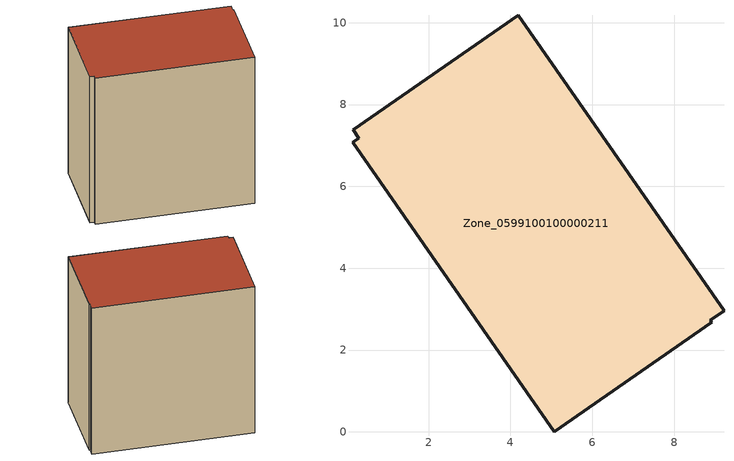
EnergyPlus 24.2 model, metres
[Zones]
Zone_0599100100000211
 floor ground (C_G): 4.18,10.19 9.22,2.96 8.89,2.73 8.92,2.68 5.07,0 0.14,7.08 0.29,7.18 0.15,7.38 z1.01
 wall outside (C_F): 5.07,0 8.92,2.68 8.89,2.73 9.22,2.96 4.18,10.19 0.15,7.38 0.29,7.18 0.14,7.08 5.07,0 z1.01:10.15
 roof outside (C_R): 9.22,2.96 4.18,10.19 0.15,7.38 0.29,7.18 0.14,7.08 5.07,0 8.92,2.68 8.89,2.73 z10.15
[BUILDING]
Pand.0599100100000211: North Axis=0; Terrain=City; Loads Convergence Tolerance Value=0.04; Temperature Convergence Tolerance Value=0.4; Solar Distribution=FullExterior; Maximum Number of Warmup Days=25; Minimum Number of Warmup Days=1
[Site:Location]
Rotterdam.The.Hague.AP_ZH_NLD Design_Conditions: Latitude=51.96; Longitude=4.45; Time Zone=1; Elevation=-4.5
[SITE:GROUNDTEMPERATURE:BUILDINGSURFACE]
18, 18, 18, 18, 18, 18, 18, 18, 18, 18, 18, 18
[MATERIAL] Thermal Absorptance=0.9; Solar Absorptance=0.7; Visible Absorptance=0.7
Name | Roughness | Thickness | Conductivity | Density | Specific Heat
G.TI.2006-2014 | MediumSmooth | 0.15 | 0.06 | 540 | 1210
F.TI.2006-2014 | Rough | 0.3 | 0.12 | 1920 | 840
R.TI.2006-2014 | MediumRough | 0.2 | 0.08 | 1500 | 1000
[CONSTRUCTION]
C_G: G.TI.2006-2014
C_F: F.TI.2006-2014
C_R: R.TI.2006-2014
[ZONE]
Zone_0599100100000211: Type=1; Multiplier=1; Ceiling Height=Autocalculate; Volume=Autocalculate; Floor Area=autocalculate; Part of Total Floor Area=Yes
[ZONEINFILTRATION:DESIGNFLOWRATE]
Infil_Zone_0599100100000211: Zone or ZoneList or Space or SpaceList=Zone_0599100100000211; Schedule=AlwaysOn; Design Flow Rate Calculation Method=Flow/Area; Flow Rate per Floor Area=0.0015; Constant Term Coefficient=1; Temperature Term Coefficient=0; Velocity Term Coefficient=0; Velocity Squared Term Coefficient=0
[HVACTEMPLATE:ZONE:IDEALLOADSAIRSYSTEM]
Zone_0599100100000211: Maximum Heating Supply Air Temperature=50; Minimum Cooling Supply Air Temperature=13; Maximum Heating Supply Air Humidity Ratio=0.0156; Minimum Cooling Supply Air Humidity Ratio=0.0077; Heating Limit=NoLimit; Cooling Limit=NoLimit; Dehumidification Control Type=ConstantSensibleHeatRatio; Cooling Sensible Heat Ratio=0.7; Dehumidification Setpoint=60; Humidification Control Type=None; Humidification Setpoint=30; Outdoor Air Method=None; Outdoor Air Flow Rate per Person=0.00944; Outdoor Air Flow Rate per Zone Floor Area=0; Outdoor Air Flow Rate per Zone=0; Demand Controlled Ventilation Type=None; Outdoor Air Economizer Type=NoEconomizer; Heat Recovery Type=None; Sensible Heat Recovery Effectiveness=0.7; Latent Heat Recovery Effectiveness=0.65
[ZONECONTROL:THERMOSTAT]
ThermostatControl_Zone_0599100100000211: Zone or ZoneList=Zone_0599100100000211; Control Type Schedule=DualSetpointControlType; Control 1=Thermostat_Zone_0599100100000211; Temperature Difference Between Cutout And Setpoint=0
[THERMOSTATSETPOINT:DUALSETPOINT]
Thermostat_Zone_0599100100000211: Heating Setpoint Temperature Schedule=HeatingSetpoint_Zone_0599100100000211; Cooling Setpoint Temperature Schedule=CoolingSetpoint_Zone_0599100100000211
[SCHEDULE:COMPACT]
HeatingSetpoint_Zone_0599100100000211: Through: 12/31, For: AllDays, Until: 24:00, 21
CoolingSetpoint_Zone_0599100100000211: Through: 12/31, For: AllDays, Until: 24:00, 24
DualSetpointControlType: Through: 12/31, For: AllDays, Until: 24:00, 4
AlwaysOn: Through: 12/31, For: AllDays, Until: 24:00, 1
